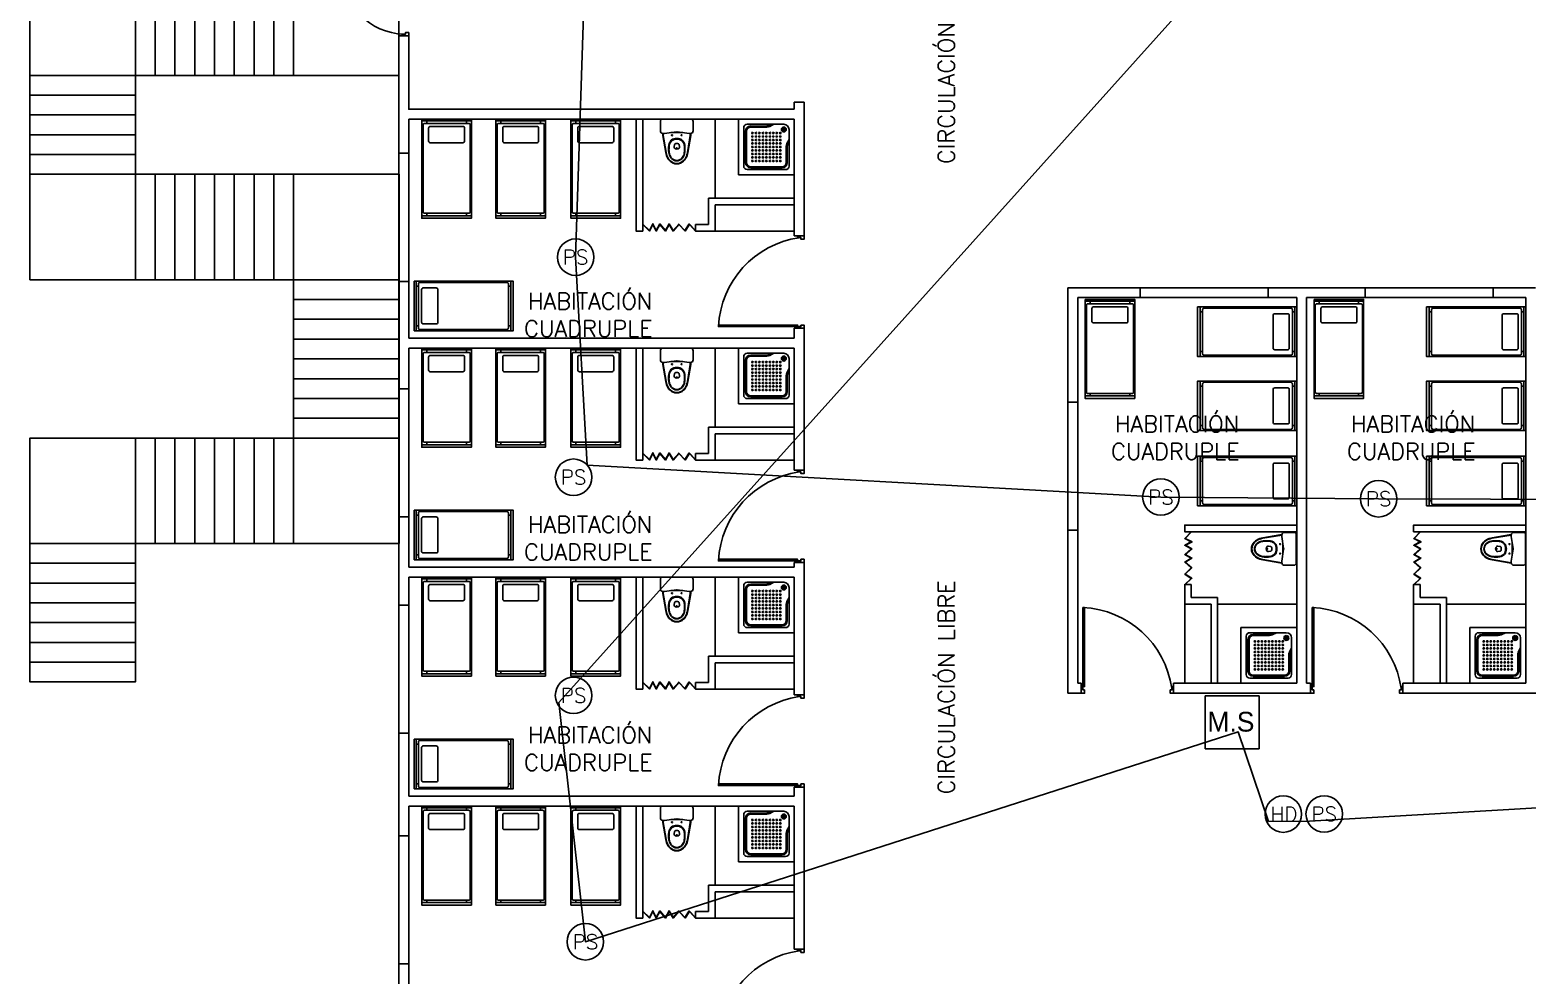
# Model space of a CAD drawing. Header units: metres. Extents: x -24 to 527, y -154 to 95.
# Drawn here: x -15.94 to 6.78, y -106.34 to -92 of the extents above; entities that cross this region are included whole.
import ezdxf
from ezdxf.enums import TextEntityAlignment as Align

# ---------------------------------------------------------------- set-up
doc = ezdxf.new("R2010")
doc.units = ezdxf.units.M
doc.header["$MEASUREMENT"] = 0
for name, color, linetype in [('AN-TEXTO', 3, 'Continuous'), ('AR-ESCALERAS', 1, 'Continuous'), ('AR-MOBILIRIO', 1, 'Continuous'), ('AR-MUROS', 6, 'Continuous'), ('AR-PUERTAS', 2, 'Continuous'), ('AR-VENTANAS', 2, 'Continuous'), ('S.H.', 2, 'Continuous')]:
    doc.layers.add(name, color=color, linetype=linetype)
doc.layers.add('EQUIPO', color=1, linetype='Continuous', lineweight=0)
doc.styles.add('ELEC', font='comic.ttf', dxfattribs={"height": 50})
doc.styles.add('REGULAR-2.5', font='romans.shx', dxfattribs={"height": 2.5})
doc.styles.add('ROMANS', font='romans.shx', dxfattribs={"width": 0.75})

# ---------------------------------------------------------------- blocks, each defined once
blk = doc.blocks.new('31643339')
at = {"layer": 'AR-MOBILIRIO'}
for p, q in [((0.038, 0.5), (0.038, -0.5)), ((0.038, 0.4), (0.087, 0.4)), ((1.9, 0.4), (1.95, 0.4)), ((1.95, 0.5), (1.95, -0.5)), ((0.038, -0.4), (0.087, -0.4)), ((1.9, -0.4), (1.95, -0.4))]:
    blk.add_line(p, q, dxfattribs=at)
blk.add_lwpolyline([(0, -0.5), (0, 0.5), (2, 0.5), (2, -0.5)], close=True, dxfattribs=at)
for points in [[(1.87, 0.475, -0.414214), (1.9, 0.445), (1.9, -0.445, -0.414214), (1.87, -0.475), (0.117, -0.475, -0.414214), (0.087, -0.445), (0.087, 0.445, -0.414214), (0.117, 0.475)], [(0.15, -0.332, 0.414214), (0.18, -0.362), (0.447, -0.362, 0.414214), (0.477, -0.332), (0.477, 0.333, 0.414214), (0.447, 0.363), (0.18, 0.363, 0.414214), (0.15, 0.333)]]:
    blk.add_lwpolyline(points, format="xyb", close=True, dxfattribs=at)
blk = doc.blocks.new('AR-PUERTA 2')
at = {"layer": 'AR-PUERTAS', "linetype": 'Continuous'}
for points in [[(-1.354, -0.058), (-1.354, -0.008), (-1.329, -0.008), (-1.329, 0.042), (-1.379, 0.042), (-1.379, -0.058)], [(-0.029, -0.008), (-0.029, 0.042), (0.021, 0.042), (0.021, -0.058), (-0.004, -0.058), (-0.004, -0.008)], [(-0.004, -0.058), (-0.004, -1.258), (-0.029, -1.258), (-0.029, -0.058)]]:
    blk.add_lwpolyline(points, close=True, dxfattribs=at)
blk.add_arc((0.061, 0.169), 1.428, 188.1236, 267.3924, dxfattribs=at)
blk = doc.blocks.new('AR-PUERTA ACORDION')
at = {"layer": 'AR-PUERTAS'}
blk.add_lwpolyline([(-0.386, 0.049), (-0.288, -0.046), (-0.235, 0.057), (-0.185, -0.044), (-0.129, 0.054), (-0.046, -0.045), (0.01, 0.056), (0.073, -0.046), (0.158, 0.053), (0.252, -0.046), (0.317, 0.054), (0.41, -0.047), (0.41, -0.054), (0.318, 0.046), (0.253, -0.054), (0.158, 0.046), (0.072, -0.054), (0.01, 0.046), (-0.045, -0.054), (-0.128, 0.046), (-0.185, -0.054), (-0.235, 0.046), (-0.287, -0.054), (-0.39, 0.046)], close=True, dxfattribs=at)
blk = doc.blocks.new('A$C05366594')
at = {"layer": 'AR-MOBILIRIO', "linetype": 'Continuous'}
for p, q in [((0, 0), (0, 0.72)), ((0, 0.72), (0.72, 0.72)), ((0.068, 0.113), (0.068, 0.608)), ((0.113, 0.653), (0.585, 0.653)), ((0.367, 0.63), (0.158, 0.63)), ((0.428, 0.653), (0.397, 0.637)), ((0.653, 0.585), (0.653, 0.113)), ((0.72, 0.72), (0.72, 0)), ((0.09, 0.563), (0.09, 0.158)), ((0.653, 0.428), (0.637, 0.397)), ((0.63, 0.367), (0.63, 0.158)), ((0.72, 0), (0, 0)), ((0.608, 0.068), (0.113, 0.068)), ((0.563, 0.09), (0.158, 0.09))]:
    blk.add_line(p, q, dxfattribs=at)
at = {"layer": 'AR-MOBILIRIO', "color": 250}
for p, q in [((0.367, 0.617), (0.158, 0.617)), ((0.458, 0.653), (0.403, 0.625)), ((0.104, 0.563), (0.104, 0.158)), ((0.653, 0.458), (0.625, 0.403)), ((0.617, 0.367), (0.617, 0.158)), ((0.563, 0.104), (0.158, 0.104))]:
    blk.add_line(p, q, dxfattribs=at)
at = {"layer": 'AR-MOBILIRIO', "linetype": 'Continuous'}
for centre, major_axis, start_param, end_param in [((0.113, 0.608), (0.0318, 0.0318), 0.785398, 2.356194), ((0.158, 0.563), (0.0477, 0.0477), 0.785398, 2.356194), ((0.367, 0.698), (0.0477, 0.0477), 3.926991, 4.390638), ((0.585, 0.585), (0.0477, 0.0477), 5.497787, 7.068583), ((0.698, 0.367), (-0.0477, 0.0477), 0.321751, 0.785398), ((0.113, 0.113), (-0.0318, 0.0318), 0.785398, 2.356194), ((0.158, 0.158), (-0.0477, 0.0477), 0.785398, 2.356194), ((0.158, 0.158), (-0.0477, 0.0477), 0.785398, 2.356194), ((0.563, 0.158), (0.0477, 0.0477), 3.926991, 5.497787), ((0.608, 0.113), (-0.0318, 0.0318), 2.356194, 3.926991)]:
    blk.add_ellipse(centre, major_axis=major_axis, ratio=1, start_param=start_param, end_param=end_param, dxfattribs=at)
at = {"layer": 'AR-MOBILIRIO', "color": 250}
for centre, major_axis, start_param, end_param in [((0.158, 0.563), (-0.0382, 0.0382), -0.785398, 0.785398), ((0.367, 0.698), (0.0573, 0.0573), 3.926991, 4.390638), ((0.585, 0.585), (0.0223, 0.0223), 0.785398, 7.068583), ((0.585, 0.585), (-0.00955, 0.00955), -0.785398, 5.497787), ((0.576, 0.585), (0.00286, 0.00286), 0.785398, 7.068583), ((0.581, 0.592), (0.00286, 0.00286), 0.785398, 7.068583), ((0.581, 0.578), (0.00286, 0.00286), 0.785398, 7.068583), ((0.589, 0.592), (0.00286, 0.00286), 0.785398, 7.068583), ((0.589, 0.578), (0.00286, 0.00286), 0.785398, 7.068583), ((0.594, 0.585), (0.00286, 0.00286), 0.785398, 7.068583), ((0.18, 0.54), (-0.00636, 0.00636), -0.785398, 5.497787), ((0.18, 0.495), (-0.00636, 0.00636), -0.785398, 5.497787), ((0.18, 0.45), (-0.00636, 0.00636), -0.785398, 5.497787), ((0.18, 0.405), (-0.00636, 0.00636), -0.785398, 5.497787), ((0.225, 0.54), (0.00636, 0.00636), 0.785398, 7.068583), ((0.225, 0.495), (0.00636, 0.00636), 0.785398, 7.068583), ((0.225, 0.45), (0.00636, 0.00636), 0.785398, 7.068583), ((0.225, 0.405), (0.00636, 0.00636), 0.785398, 7.068583), ((0.27, 0.54), (0.00636, 0.00636), 0.785398, 7.068583), ((0.27, 0.495), (0.00636, 0.00636), 0.785398, 7.068583), ((0.27, 0.45), (0.00636, 0.00636), 0.785398, 7.068583), ((0.27, 0.405), (0.00636, 0.00636), 0.785398, 7.068583), ((0.315, 0.54), (-0.00636, 0.00636), -0.785398, 5.497787), ((0.315, 0.495), (-0.00636, 0.00636), -0.785398, 5.497787), ((0.315, 0.45), (-0.00636, 0.00636), -0.785398, 5.497787), ((0.315, 0.405), (-0.00636, 0.00636), -0.785398, 5.497787), ((0.36, 0.54), (-0.00636, 0.00636), -0.785398, 5.497787), ((0.36, 0.495), (-0.00636, 0.00636), -0.785398, 5.497787), ((0.36, 0.45), (-0.00636, 0.00636), -0.785398, 5.497787), ((0.36, 0.405), (-0.00636, 0.00636), -0.785398, 5.497787), ((0.405, 0.54), (-0.00636, 0.00636), -0.785398, 5.497787), ((0.405, 0.495), (-0.00636, 0.00636), -0.785398, 5.497787), ((0.405, 0.45), (-0.00636, 0.00636), -0.785398, 5.497787), ((0.405, 0.405), (-0.00636, 0.00636), -0.785398, 5.497787), ((0.45, 0.54), (0.00636, 0.00636), 0.785398, 7.068583), ((0.45, 0.495), (0.00636, 0.00636), 0.785398, 7.068583), ((0.45, 0.45), (0.00636, 0.00636), 0.785398, 7.068583), ((0.45, 0.405), (0.00636, 0.00636), 0.785398, 7.068583), ((0.495, 0.54), (0.00636, 0.00636), 0.785398, 7.068583), ((0.495, 0.495), (0.00636, 0.00636), 0.785398, 7.068583), ((0.495, 0.45), (0.00636, 0.00636), 0.785398, 7.068583), ((0.495, 0.405), (0.00636, 0.00636), 0.785398, 7.068583), ((0.54, 0.54), (-0.00636, 0.00636), -0.785398, 5.497787), ((0.54, 0.495), (-0.00636, 0.00636), -0.785398, 5.497787), ((0.54, 0.45), (-0.00636, 0.00636), -0.785398, 5.497787), ((0.54, 0.405), (-0.00636, 0.00636), -0.785398, 5.497787), ((0.698, 0.367), (-0.0573, 0.0573), 0.321751, 0.785398), ((0.18, 0.36), (-0.00636, 0.00636), -0.785398, 5.497787), ((0.18, 0.315), (-0.00636, 0.00636), -0.785398, 5.497787), ((0.18, 0.27), (-0.00636, 0.00636), -0.785398, 5.497787), ((0.18, 0.225), (-0.00636, 0.00636), -0.785398, 5.497787), ((0.225, 0.36), (0.00636, 0.00636), 0.785398, 7.068583), ((0.225, 0.315), (0.00636, 0.00636), 0.785398, 7.068583), ((0.225, 0.27), (0.00636, 0.00636), 0.785398, 7.068583), ((0.225, 0.225), (0.00636, 0.00636), 0.785398, 7.068583), ((0.27, 0.36), (0.00636, 0.00636), 0.785398, 7.068583), ((0.27, 0.315), (0.00636, 0.00636), 0.785398, 7.068583), ((0.27, 0.27), (0.00636, 0.00636), 0.785398, 7.068583), ((0.27, 0.225), (0.00636, 0.00636), 0.785398, 7.068583), ((0.315, 0.36), (-0.00636, 0.00636), -0.785398, 5.497787), ((0.315, 0.315), (-0.00636, 0.00636), -0.785398, 5.497787), ((0.315, 0.27), (-0.00636, 0.00636), -0.785398, 5.497787), ((0.315, 0.225), (-0.00636, 0.00636), -0.785398, 5.497787), ((0.36, 0.36), (-0.00636, 0.00636), -0.785398, 5.497787), ((0.36, 0.315), (-0.00636, 0.00636), -0.785398, 5.497787), ((0.36, 0.27), (-0.00636, 0.00636), -0.785398, 5.497787), ((0.36, 0.225), (-0.00636, 0.00636), -0.785398, 5.497787), ((0.405, 0.36), (-0.00636, 0.00636), -0.785398, 5.497787), ((0.405, 0.315), (-0.00636, 0.00636), -0.785398, 5.497787), ((0.405, 0.27), (-0.00636, 0.00636), -0.785398, 5.497787), ((0.405, 0.225), (-0.00636, 0.00636), -0.785398, 5.497787), ((0.45, 0.36), (0.00636, 0.00636), 0.785398, 7.068583), ((0.45, 0.315), (0.00636, 0.00636), 0.785398, 7.068583), ((0.45, 0.27), (0.00636, 0.00636), 0.785398, 7.068583), ((0.45, 0.225), (0.00636, 0.00636), 0.785398, 7.068583), ((0.495, 0.36), (0.00636, 0.00636), 0.785398, 7.068583), ((0.495, 0.315), (0.00636, 0.00636), 0.785398, 7.068583), ((0.495, 0.27), (0.00636, 0.00636), 0.785398, 7.068583), ((0.495, 0.225), (0.00636, 0.00636), 0.785398, 7.068583), ((0.54, 0.36), (-0.00636, 0.00636), -0.785398, 5.497787), ((0.54, 0.315), (-0.00636, 0.00636), -0.785398, 5.497787), ((0.54, 0.27), (-0.00636, 0.00636), -0.785398, 5.497787), ((0.54, 0.225), (-0.00636, 0.00636), -0.785398, 5.497787), ((0.158, 0.158), (-0.0382, 0.0382), 0.785398, 2.356194), ((0.158, 0.158), (0.0382, 0.0382), 2.356194, 3.926991), ((0.18, 0.18), (-0.00636, 0.00636), -0.785398, 5.497787), ((0.225, 0.18), (0.00636, 0.00636), 0.785398, 7.068583), ((0.27, 0.18), (0.00636, 0.00636), 0.785398, 7.068583), ((0.315, 0.18), (-0.00636, 0.00636), -0.785398, 5.497787), ((0.36, 0.18), (-0.00636, 0.00636), -0.785398, 5.497787), ((0.405, 0.18), (-0.00636, 0.00636), -0.785398, 5.497787), ((0.45, 0.18), (0.00636, 0.00636), 0.785398, 7.068583), ((0.495, 0.18), (0.00636, 0.00636), 0.785398, 7.068583), ((0.54, 0.18), (-0.00636, 0.00636), -0.785398, 5.497787), ((0.563, 0.158), (0.0382, 0.0382), 3.926991, 5.497787)]:
    blk.add_ellipse(centre, major_axis=major_axis, ratio=1, start_param=start_param, end_param=end_param, dxfattribs=at)
blk = doc.blocks.new('1p-toppiece')
at = {"layer": 'AR-MOBILIRIO'}
for p, q in [((-0.047, 0.26), (-0.192, 0.26)), ((-0.532, 0.174), (-0.265, 0.22)), ((-0.232, 0.219), (-0.531, 0.169)), ((-0.485, 0.003), (-0.485, 0.003)), ((-0.485, 0.003), (-0.485, 0.003)), ((-0.485, 0.003), (-0.485, 0.003)), ((-0.485, 0.003), (-0.485, 0.003)), ((-0.485, 0.003), (-0.485, 0.003)), ((-0.485, 0.003), (-0.485, 0.003)), ((-0.485, 0.003), (-0.485, 0.003)), ((-0.485, 0.003), (-0.485, 0.003)), ((-0.406, 0.039), (-0.443, 0.044)), ((-0.232, 0.22), (-0.232, 0.195)), ((-0.205, 0.008), (-0.232, 0.195)), ((-0.218, 0.098), (-0.218, 0.003)), ((-0.218, -0.093), (-0.218, 0.003)), ((-0.007, 0.22), (-0.007, -0.214)), ((-0.532, -0.169), (-0.265, -0.215)), ((-0.232, -0.214), (-0.531, -0.163)), ((-0.406, -0.034), (-0.443, -0.039)), ((-0.232, -0.189), (-0.205, -0.003)), ((-0.232, -0.189), (-0.232, -0.214)), ((-0.047, -0.254), (-0.192, -0.254))]:
    blk.add_line(p, q, dxfattribs=at)
blk.add_lwpolyline([(-0.467, -0.009, 0.139005), (-0.464, -0.009, 0.107089), (-0.461, -0.006, 0.080212), (-0.46, -0.002, 0.06796), (-0.459, 0.003, 0.06796), (-0.46, 0.007, 0.080212), (-0.461, 0.011, 0.107089), (-0.464, 0.014, 0.139005), (-0.467, 0.015, 0.139005), (-0.47, 0.014, 0.107089), (-0.473, 0.011, 0.080212), (-0.474, 0.007, 0.06796), (-0.475, 0.003, 0.06796), (-0.474, -0.002, 0.080212), (-0.473, -0.006, 0.107089), (-0.47, -0.009, 0.139005)], format="xyb", close=True, dxfattribs=at)
for centre in [(-0.26, 0.078), (-0.26, -0.072)]:
    blk.add_circle(centre, 0.008, dxfattribs=at)
for centre, radius, start, end in [((-0.192, 0.22), 0.04, 90, 180), ((-0.047, 0.22), 0.04, 0, 90), ((-0.545, -0.004), 0.165, 137.5273, 177.8064), ((-0.545, 0.009), 0.165, 182.1936, 222.4727), ((-0.545, -0.004), 0.159, 137.1746, 177.7477), ((-0.545, 0.009), 0.159, 182.2523, 222.8254), ((-0.518, -0.034), 0.206, 106.927, 136.493), ((-0.541, -0.003), 0.122, 134.1142, 177.24), ((-0.541, 0.008), 0.122, 182.76, 225.8858), ((-0.518, -0.034), 0.2, 106.5054, 136.1127), ((-0.541, -0.003), 0.115, 133.4423, 177.1285), ((-0.541, 0.008), 0.115, 182.8715, 226.5577), ((-0.519, -0.031), 0.157, 102.7254, 132.8308), ((-0.52, -0.03), 0.15, 101.8667, 132.1155), ((-0.482, -0.117), 0.296, 99.7929, 108.8085), ((-0.482, -0.12), 0.292, 99.5848, 108.4322), ((-0.482, -0.148), 0.279, 90.6669, 104.9929), ((-0.482, -0.156), 0.281, 90.6819, 104.1933), ((-0.474, -0.297), 0.428, 81.7587, 91.4179), ((-0.488, -0.362), 0.487, 81.705, 89.6761), ((-0.434, 0.003), 0.0456, 126.1832, 180), ((-0.434, 0.003), 0.0456, 180, 233.8168), ((-0.447, 0.019), 0.025, 82.2348, 126.1832), ((-0.434, -0.002), 0.123, 44.007, 82.2929), ((-0.431, -0.004), 0.132, 44.3018, 82.295), ((-0.408, 0.024), 0.015, 13.7696, 82.2348), ((-0.495, 0.003), 0.105, 0, 13.7696), ((-0.495, 0.003), 0.105, 346.2304, 0), ((-0.46, 0.006), 0.138, 358.6352, 34.0042), ((-0.46, -0.001), 0.138, 325.9958, 1.3648), ((-0.441, 0.008), 0.132, 357.4666, 37.446), ((-0.441, -0.003), 0.132, 322.554, 2.5334), ((-0.24, 0.073), 0.15, 87.0389, 99.7929), ((-0.244, 0.003), 0.04, 351.6776, 8.3142), ((-0.518, 0.039), 0.206, 223.507, 253.073), ((-0.518, 0.039), 0.2, 223.8873, 253.4946), ((-0.519, 0.036), 0.157, 227.1692, 257.2746), ((-0.52, 0.036), 0.15, 227.8845, 258.1333), ((-0.482, 0.122), 0.296, 251.1915, 260.2071), ((-0.482, 0.125), 0.292, 251.5678, 260.4152), ((-0.482, 0.153), 0.279, 255.0071, 269.3331), ((-0.482, 0.161), 0.281, 255.8067, 269.3181), ((-0.488, 0.368), 0.487, 270.3239, 278.295), ((-0.474, 0.302), 0.428, 268.5821, 278.2413), ((-0.447, -0.014), 0.025, 233.8168, 277.7652), ((-0.434, 0.007), 0.123, 277.7071, 315.993), ((-0.431, 0.009), 0.132, 277.705, 315.6982), ((-0.408, -0.019), 0.015, 277.7652, 346.2304), ((-0.24, -0.067), 0.15, 260.2071, 272.966), ((-0.192, -0.214), 0.04, 180, 270), ((-0.047, -0.214), 0.04, 270, 360)]:
    blk.add_arc(centre, radius, start, end, dxfattribs=at)
blk = doc.blocks.new('AR-ESCALERAS 1 PISO')
at = {"layer": 'AR-ESCALERAS'}
blk.add_lwpolyline([(-2.25, 0.8), (-3.85, 0.8), (-3.85, -0.8), (-2.25, -0.8), (-2.25, 0.8)], dxfattribs=at)
for points in [[(-2.25, 0.8), (-1.95, 0.8), (-1.95, -0.8), (-2.25, -0.8)], [(-1.95, 0.8), (-1.65, 0.8), (-1.65, -0.8), (-1.95, -0.8)], [(-1.65, 0.8), (-1.35, 0.8), (-1.35, -0.8), (-1.65, -0.8)], [(-1.35, 0.8), (-1.05, 0.8), (-1.05, -0.8), (-1.35, -0.8)], [(-1.05, 0.8), (-0.75, 0.8), (-0.75, -0.8), (-1.05, -0.8)], [(-0.75, 0.8), (-0.45, 0.8), (-0.45, -0.8), (-0.75, -0.8)], [(-0.45, 0.8), (-0.15, 0.8), (-0.15, -0.8), (-0.45, -0.8)], [(-0.15, 0.8), (0.15, 0.8), (0.15, -0.8), (-0.15, -0.8)], [(-2.25, -0.8), (-2.25, -1.1), (-3.85, -1.1), (-3.85, -0.8)], [(-0.15, -0.8), (-0.45, -0.8), (-0.45, -0.8), (-0.15, -0.8)], [(-2.25, -1.1), (-2.25, -1.4), (-3.85, -1.4), (-3.85, -1.1)], [(-2.25, -1.4), (-2.25, -1.7), (-3.85, -1.7), (-3.85, -1.4)], [(-2.25, -1.7), (-2.25, -2), (-3.85, -2), (-3.85, -1.7)], [(-2.25, -2), (-2.25, -2.3), (-3.85, -2.3), (-3.85, -2)]]:
    blk.add_lwpolyline(points, close=True, dxfattribs=at)
blk = doc.blocks.new('AR-ESCALERA DE EMERGENCIA')
at = {"layer": 'AR-ESCALERAS'}
for points in [[(3.2, 6.3), (4.797, 6.3), (4.797, 6.9), (4.797, 7.9), (3.2, 7.9)], [(0.8, 4.8), (-0.8, 4.8), (-0.8, 3.2), (0.8, 3.2), (0.8, 4.8)], [(4.8, 4.8), (3.2, 4.8), (3.2, 3.2), (4.8, 3.2), (4.8, 4.8)], [(0.8, 0.8), (-0.8, 0.8), (-0.8, -0.8), (0.8, -0.8), (0.8, 0.8)], [(4.8, 0.8), (3.2, 0.8), (3.2, -0.8), (4.8, -0.8), (4.8, 0.8)]]:
    blk.add_lwpolyline(points, dxfattribs=at)
for points in [[(0.8, 4.8), (1.1, 4.8), (1.1, 3.2), (0.8, 3.2)], [(1.1, 4.8), (1.4, 4.8), (1.4, 3.2), (1.1, 3.2)], [(1.4, 4.8), (1.7, 4.8), (1.7, 3.2), (1.4, 3.2)], [(1.7, 4.8), (2, 4.8), (2, 3.2), (1.7, 3.2)], [(2, 4.8), (2.3, 4.8), (2.3, 3.2), (2, 3.2)], [(2.3, 4.8), (2.6, 4.8), (2.6, 3.2), (2.3, 3.2)], [(2.6, 4.8), (2.9, 4.8), (2.9, 3.2), (2.6, 3.2)], [(2.9, 4.8), (3.2, 4.8), (3.2, 3.2), (2.9, 3.2)], [(2.9, 3.2), (2.6, 3.2), (2.6, 3.2), (2.9, 3.2)], [(4.8, 3.2), (4.8, 2.9), (3.2, 2.9), (3.2, 3.2)], [(4.8, 2.9), (4.8, 2.6), (3.2, 2.6), (3.2, 2.9)], [(4.8, 2.6), (4.8, 2.3), (3.2, 2.3), (3.2, 2.6)], [(4.8, 2.3), (4.8, 2), (3.2, 2), (3.2, 2.3)], [(4.8, 2), (4.8, 1.7), (3.2, 1.7), (3.2, 2)], [(4.8, 1.7), (4.8, 1.4), (3.2, 1.4), (3.2, 1.7)], [(4.8, 1.4), (4.8, 1.1), (3.2, 1.1), (3.2, 1.4)], [(4.8, 1.1), (4.8, 0.8), (3.2, 0.8), (3.2, 1.1)], [(0.8, 0.8), (1.1, 0.8), (1.1, -0.8), (0.8, -0.8)], [(1.1, 0.8), (1.4, 0.8), (1.4, -0.8), (1.1, -0.8)], [(1.4, 0.8), (1.7, 0.8), (1.7, -0.8), (1.4, -0.8)], [(1.7, 0.8), (2, 0.8), (2, -0.8), (1.7, -0.8)], [(2, 0.8), (2.3, 0.8), (2.3, -0.8), (2, -0.8)], [(2.3, 0.8), (2.6, 0.8), (2.6, -0.8), (2.3, -0.8)], [(2.6, 0.8), (2.9, 0.8), (2.9, -0.8), (2.6, -0.8)], [(2.9, 0.8), (3.2, 0.8), (3.2, -0.8), (2.9, -0.8)], [(0.8, -0.8), (0.8, -1.1), (-0.8, -1.1), (-0.8, -0.8)], [(2.9, -0.8), (2.6, -0.8), (2.6, -0.8), (2.9, -0.8)], [(0.8, -1.1), (0.8, -1.4), (-0.8, -1.4), (-0.8, -1.1)], [(0.8, -1.4), (0.8, -1.7), (-0.8, -1.7), (-0.8, -1.4)], [(0.8, -1.7), (0.8, -2), (-0.8, -2), (-0.8, -1.7)], [(0.8, -2), (0.8, -2.3), (-0.8, -2.3), (-0.8, -2)], [(0.8, -2.3), (0.8, -2.6), (-0.8, -2.6), (-0.8, -2.3)], [(0.8, -2.6), (0.8, -2.9), (-0.8, -2.9), (-0.8, -2.6)]]:
    blk.add_lwpolyline(points, close=True, dxfattribs=at)
at = {"layer": 'AR-MUROS'}
blk.add_blockref('AR-ESCALERAS 1 PISO', (3.05, 7.1), dxfattribs=at)
blk = doc.blocks.new('AR-PUERTA 1')
at = {"layer": 'AR-PUERTAS', "linetype": 'Continuous'}
for points in [[(0.954, 0.033), (0.954, 0.958), (0.929, 0.958), (0.929, 0.033)], [(0.004, 0.058), (0.004, 0.008), (0.029, 0.008), (0.029, -0.042), (-0.021, -0.042), (-0.021, 0.058)], [(0.929, 0.008), (0.929, -0.042), (0.979, -0.042), (0.979, 0.058), (0.954, 0.058), (0.954, 0.008)]]:
    blk.add_lwpolyline(points, close=True, dxfattribs=at)
blk.add_arc((0.954, 0.008), 0.949, 89.9989, 178.4932, dxfattribs=at)
blk = doc.blocks.new('PS SENSOR')
at = {"ltscale": 8}
blk.add_circle((0, 0), 20.4, dxfattribs=at)
at = {"ltscale": 8, "style": 'ROMANS'}
blk.add_text('PS', height=16.34, dxfattribs=at).set_placement((0, 0), align=Align.MIDDLE)
blk = doc.blocks.new('HD SENSOR')
at = {"ltscale": 8}
blk.add_circle((-0.7, 0), 20.7, dxfattribs=at)
at = {"ltscale": 8, "style": 'ROMANS'}
blk.add_text('HD', height=16.59, dxfattribs=at).set_placement((0, 0), align=Align.MIDDLE)
blk = doc.blocks.new('MANUAL CALL POINT')
at = {"ltscale": 8}
for p, q in [((0, 18.71), (19.12, 18.71)), ((0, 0), (0, 18.71)), ((19.12, 18.71), (19.12, 0)), ((19.12, 0), (0, 0))]:
    blk.add_line(p, q, dxfattribs=at)
at = {"ltscale": 8, "style": 'ELEC'}
blk.add_text('M.S', height=7, dxfattribs=at).set_placement((0.8, 6.05))

msp = doc.modelspace()

# ---------------------------------------------------------------- linework, layer by layer
at = {"layer": 'AR-MUROS'}
for p, q in [((-4.342, -93.1), (-4.342, -93.205)), ((-4.192, -93.1), (-4.192, -93.355)), ((-4.342, -93.205), (-10.192, -93.205)), ((-4.342, -93.355), (-10.192, -93.355)), ((-4.342, -93.355), (-4.342, -95.128)), ((-4.192, -93.355), (-4.192, -95.128)), ((-5.642, -94.555), (-4.342, -94.555)), ((-5.542, -94.655), (-4.342, -94.655)), ((-5.642, -94.954), (-5.842, -94.954)), ((-5.842, -94.954), (-5.842, -95.054)), ((-5.842, -95.054), (-5.542, -95.054)), ((-5.542, -95.054), (-4.342, -95.054)), ((-0.192, -95.913), (-0.192, -102.063)), ((-0.042, -96.063), (-0.042, -101.913)), ((-4.342, -96.528), (-4.342, -96.678)), ((-4.192, -96.528), (-4.192, -96.828)), ((-4.342, -96.678), (-10.192, -96.678)), ((-4.342, -96.828), (-10.192, -96.828)), ((-4.342, -96.828), (-4.342, -98.681)), ((-4.192, -96.828), (-4.192, -98.681)), ((-5.642, -98.028), (-4.342, -98.028)), ((-5.542, -98.128), (-4.342, -98.128)), ((-5.642, -98.427), (-5.842, -98.427)), ((-5.842, -98.427), (-5.842, -98.527)), ((-5.842, -98.527), (-5.542, -98.527)), ((-5.542, -98.527), (-4.342, -98.527)), ((-4.342, -100.151), (-10.192, -100.151)), ((-4.342, -100.081), (-4.342, -100.151)), ((-4.192, -100.081), (-4.192, -100.301)), ((-4.342, -100.301), (-10.192, -100.301)), ((-4.342, -100.301), (-4.342, -102.089)), ((-4.192, -100.301), (-4.192, -102.089)), ((1.582, -100.413), (1.582, -100.713)), ((1.682, -100.413), (1.582, -100.413)), ((1.682, -100.613), (1.682, -100.413)), ((2.081, -100.613), (2.081, -101.913)), ((5.055, -100.413), (5.055, -100.713)), ((5.155, -100.413), (5.055, -100.413)), ((5.155, -100.613), (5.155, -100.413)), ((5.555, -100.613), (5.555, -101.913)), ((1.582, -100.713), (1.582, -101.913)), ((1.981, -100.713), (1.981, -101.913)), ((5.055, -100.713), (5.055, -101.913)), ((5.455, -100.713), (5.455, -101.913)), ((-5.642, -101.501), (-4.342, -101.501)), ((-5.542, -101.601), (-4.342, -101.601)), ((-5.642, -101.9), (-5.842, -101.9)), ((-5.842, -101.9), (-5.842, -102)), ((-5.842, -102), (-5.542, -102)), ((-5.542, -102), (-4.342, -102)), ((-4.342, -103.489), (-4.342, -103.624)), ((-4.192, -103.489), (-4.192, -103.774)), ((-4.342, -103.624), (-10.192, -103.624)), ((-4.342, -103.774), (-10.192, -103.774)), ((-4.342, -103.774), (-4.342, -105.944)), ((-4.192, -103.774), (-4.192, -105.944)), ((-5.642, -104.974), (-4.342, -104.974)), ((-5.542, -105.074), (-4.342, -105.074)), ((-5.642, -105.374), (-5.842, -105.374)), ((-5.842, -105.374), (-5.842, -105.474)), ((-5.842, -105.474), (-5.542, -105.474)), ((-5.542, -105.474), (-4.342, -105.474))]:
    msp.add_line(p, q, dxfattribs=at)
for points in [[(-10.342, -107.592), (-10.342, -92.092), (-10.192, -92.092), (-10.192, -93.205), (-10.192, -92.692)], [(-4.192, -93.1), (-4.342, -93.1)], [(-10.192, -96.678), (-10.192, -93.355)], [(-10.192, -93.355), (-10.192, -96.678)], [(-6.742, -93.355), (-6.742, -95.054), (-6.642, -95.054), (-6.642, -93.355)], [(-5.542, -94.555), (-5.542, -93.355)], [(-5.642, -94.555), (-5.642, -94.954)], [(-5.542, -94.655), (-5.542, -95.054)], [(-4.192, -95.128), (-4.342, -95.128)], [(-0.192, -95.913), (3.431, -95.913)], [(-0.042, -96.063), (3.281, -96.063), (3.281, -101.913)], [(3.431, -95.913), (6.905, -95.913)], [(3.431, -96.063), (3.431, -101.913)], [(3.431, -96.063), (6.755, -96.063), (6.755, -101.913)], [(-4.192, -96.528), (-4.342, -96.528)], [(-10.192, -100.151), (-10.192, -96.828)], [(-10.192, -96.828), (-10.192, -100.151)], [(-6.742, -96.828), (-6.742, -98.527), (-6.642, -98.527), (-6.642, -96.828)], [(-5.542, -98.028), (-5.542, -96.828)], [(-5.642, -98.028), (-5.642, -98.427)], [(-5.542, -98.128), (-5.542, -98.527)], [(-4.192, -98.681), (-4.342, -98.681)], [(3.281, -99.513), (1.582, -99.513), (1.582, -99.613), (3.281, -99.613)], [(6.755, -99.513), (5.055, -99.513), (5.055, -99.613), (6.755, -99.613)], [(-4.192, -100.081), (-4.342, -100.081)], [(-10.192, -103.624), (-10.192, -100.301)], [(-10.192, -100.301), (-10.192, -103.624)], [(-6.742, -100.301), (-6.742, -102), (-6.642, -102), (-6.642, -100.301)], [(-5.542, -101.501), (-5.542, -100.301)], [(2.081, -100.613), (1.682, -100.613)], [(5.555, -100.613), (5.155, -100.613)], [(1.981, -100.713), (1.582, -100.713)], [(2.081, -100.713), (3.281, -100.713)], [(5.455, -100.713), (5.055, -100.713)], [(5.555, -100.713), (6.755, -100.713)], [(-5.642, -101.501), (-5.642, -101.9)], [(-5.542, -101.601), (-5.542, -102)], [(-0.042, -101.913), (0.012, -101.913)], [(0.012, -102.063), (0.012, -101.913)], [(1.412, -101.913), (3.281, -101.913)], [(1.412, -102.063), (1.412, -101.913)], [(3.431, -101.913), (3.492, -101.913)], [(3.492, -102.063), (3.492, -101.913)], [(4.892, -101.913), (6.755, -101.913)], [(4.892, -102.063), (4.892, -101.913)], [(-4.192, -102.089), (-4.342, -102.089)], [(0.012, -102.063), (-0.192, -102.063)], [(3.492, -102.063), (1.412, -102.063)], [(6.956, -102.063), (4.892, -102.063)], [(-4.192, -103.489), (-4.342, -103.489)], [(-4.342, -107.442), (-10.192, -107.442), (-10.192, -103.774)], [(-6.742, -103.774), (-6.742, -105.474), (-6.642, -105.474), (-6.642, -103.774)], [(-5.542, -104.974), (-5.542, -103.774)], [(-5.642, -104.974), (-5.642, -105.374)], [(-5.542, -105.074), (-5.542, -105.474)], [(-4.192, -105.944), (-4.342, -105.944)]]:
    msp.add_lwpolyline(points, dxfattribs=at)
at = {"layer": 'AR-PUERTAS'}
for points in [[(37.595, -103.009), (19.246, -103.215), (18.847, -103.106), (3.476, -104.006), (2.854, -104.008), (2.394, -102.649), (-7.511, -105.833), (-7.913, -102.206), (13.039, -78.889), (18.145, -83.866), (18.145, -82.603), (16.819, -83.82), (18.145, -83.866)], [(7.635, -89.151), (4.134, -89.201), (1.018, -89.267), (-1.686, -89.886), (-2.084, -89.777), (-7.427, -88.399), (-7.66, -95.449), (-7.484, -98.603), (1.22, -99.088), (4.523, -99.114), (7.92, -99.123)]]:
    msp.add_lwpolyline(points, dxfattribs=at)
at = {"layer": 'AR-VENTANAS'}
for points in [[(-10.192, -93.874), (-10.342, -93.874), (-10.342, -95.817), (-10.192, -95.817)], [(0.904, -95.913), (0.904, -96.063), (2.847, -96.063), (2.847, -95.913)], [(4.32, -95.913), (4.32, -96.063), (6.263, -96.063), (6.263, -95.913)], [(-10.192, -97.446), (-10.342, -97.446), (-10.342, -99.389), (-10.192, -99.389)], [(-0.042, -97.646), (-0.192, -97.646), (-0.192, -99.589), (-0.042, -99.589)], [(-10.192, -100.727), (-10.342, -100.727), (-10.342, -102.67), (-10.192, -102.67)], [(-10.192, -104.224), (-10.342, -104.224), (-10.342, -106.167), (-10.192, -106.167)]]:
    msp.add_lwpolyline(points, close=True, dxfattribs=at)

# ---------------------------------------------------------------- block references
at = {"layer": 'AR-MOBILIRIO', "xscale": 1.176120000000083, "yscale": 1.176120000000083, "zscale": 1.176120000000083}
for p in [(-5.189, -94.201), (-5.189, -97.675), (-5.189, -101.148), (2.435, -101.913), (5.908, -101.913), (-5.189, -104.621)]:
    msp.add_blockref('A$C05366594', p, dxfattribs=at)
at = {"layer": 'AR-MOBILIRIO', "color": 4, "xscale": 0.9681450398693042, "yscale": 0.9681450398693042, "zscale": 0.9681450398693042}
for p in [(3.281, -99.876), (6.761, -99.876)]:
    msp.add_blockref('1p-toppiece', p, dxfattribs=at)
at = {"layer": 'AR-MUROS'}
msp.add_blockref('AR-ESCALERA DE EMERGENCIA', (-15.138, -98.992), dxfattribs=at)
for name, p, rotation in [('AR-PUERTA 1', (-10.234, -92.072), 90.00000000000001), ('AR-PUERTA 2', (-4.234, -96.507), 270), ('AR-PUERTA 2', (-4.234, -100.06), 270), ('AR-PUERTA 2', (0.033, -102.021), 180), ('AR-PUERTA 2', (3.513, -102.021), 180), ('AR-PUERTA 2', (-4.234, -103.468), 270), ('AR-PUERTA 2', (-4.234, -107.323), 270)]:
    msp.add_blockref(name, p, dxfattribs=dict(at, rotation=rotation))
at = {"layer": 'AR-VENTANAS'}
for p in [(-6.252, -95), (-6.252, -98.473), (-6.252, -101.946), (-6.252, -105.419)]:
    msp.add_blockref('AR-PUERTA ACORDION', p, dxfattribs=at)
for name, p, xscale, yscale, zscale in [('PS SENSOR', (-7.66, -95.449), 0.01356668989315578, 0.01356668989315578, 0.01356668989315578), ('PS SENSOR', (-7.691, -98.787), 0.01356668989315578, 0.01356668989315578, 0.01356668989315578), ('PS SENSOR', (1.22, -99.088), 0.01356668989315578, 0.01356668989315578, 0.01356668989315578), ('PS SENSOR', (4.523, -99.114), 0.01356668989315578, 0.01356668989315578, 0.01356668989315578), ('PS SENSOR', (-7.691, -102.096), 0.01356668989315578, 0.01356668989315578, 0.01356668989315578), ('MANUAL CALL POINT', (1.891, -102.905), 0.04291840012019615, 0.04291840012019615, 0.04291840012019615), ('HD SENSOR', (3.086, -103.897), 0.01336319243885987, 0.01336319243885987, 0.01336319243885987), ('PS SENSOR', (3.698, -103.895), 0.01356668989315578, 0.01356668989315578, 0.01356668989315578), ('PS SENSOR', (-7.511, -105.833), 0.01356668989315578, 0.01356668989315578, 0.01356668989315578)]:
    msp.add_blockref(name, p, dxfattribs=dict(at, xscale=xscale, yscale=yscale, zscale=zscale))
at = {"layer": 'AR-VENTANAS', "rotation": 270}
for p in [(1.636, -100.003), (5.11, -100.003)]:
    msp.add_blockref('AR-PUERTA ACORDION', p, dxfattribs=at)
at = {"layer": 'EQUIPO', "xscale": 0.7516572760392114, "yscale": 0.7516572760392114, "zscale": 0.7516572760392114}
for p, rotation in [((-9.617, -93.355), 270), ((-8.493, -93.355), 270), ((-7.354, -93.355), 270), ((0.447, -96.089), 270), ((3.281, -96.58), 180), ((3.92, -96.089), 270), ((6.755, -96.58), 180), ((-9.617, -96.828), 270), ((-8.493, -96.828), 270), ((-7.354, -96.828), 270), ((3.281, -97.704), 180), ((6.755, -97.704), 180), ((3.281, -98.844), 180), ((6.755, -98.844), 180), ((-9.617, -100.301), 270), ((-8.493, -100.301), 270), ((-7.354, -100.301), 270), ((-9.617, -103.774), 270), ((-8.493, -103.774), 270), ((-7.354, -103.774), 270)]:
    msp.add_blockref('31643339', p, dxfattribs=dict(at, rotation=rotation))
for p in [(-10.108, -96.189), (-10.108, -99.663), (-10.108, -103.136)]:
    msp.add_blockref('31643339', p, dxfattribs=at)
at = {"layer": 'S.H.', "xscale": 0.9681450398693042, "yscale": 0.9681450398693042, "zscale": 0.9681450398693042, "rotation": 90}
for p in [(-6.122, -93.348), (-6.122, -96.822), (-6.122, -100.295), (-6.122, -103.768)]:
    msp.add_blockref('1p-toppiece', p, dxfattribs=at)

# ---------------------------------------------------------------- texts
at = {"layer": 'AN-TEXTO', "char_height": 0.25, "attachment_point": 1, "rotation": 90, "style": 'REGULAR-2.5'}
for insert in [(-2.16, -95.133), (-2.16, -104.694)]:
    msp.add_mtext_dynamic_manual_height_columns('\\pi1.09558;CIRCULACIÓN LIBRE ', width=5.7864, gutter_width=1.25, heights=[0.31], dxfattribs=dict(at, insert=insert))
at = {"layer": 'AN-TEXTO', "char_height": 0.25, "attachment_point": 1, "style": 'REGULAR-2.5'}
for insert in [(-8.344, -95.992), (0.561, -97.854), (4.142, -97.854), (-8.344, -99.379), (-8.344, -102.572)]:
    msp.add_mtext_dynamic_manual_height_columns('\\pi-0.03715;HABITACIÓN\\P\\pi-0.09667;CUADRUPLE', width=1.9138, gutter_width=1.25, heights=[1.229], dxfattribs=dict(at, insert=insert))

doc.saveas('drawing.dxf')
